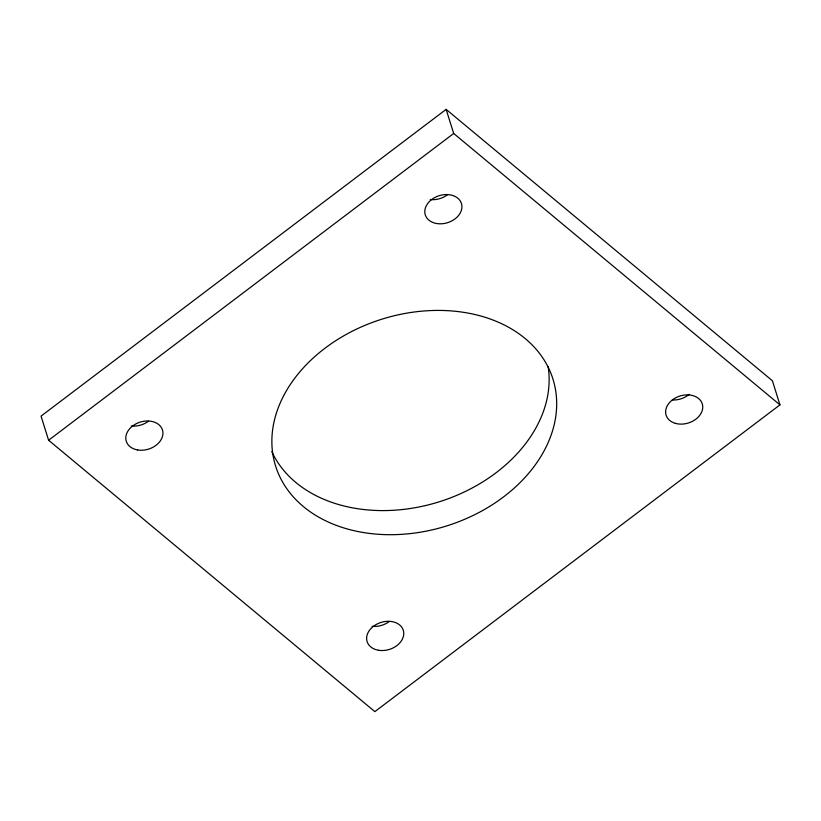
<?xml version="1.0" encoding="UTF-8"?>
<svg xmlns="http://www.w3.org/2000/svg" width="821" height="821" viewBox="0 0 821 821"><rect width="100%" height="100%" fill="white"/><g stroke="black" fill="none" stroke-linecap="round" stroke-linejoin="round"><path stroke-width="1.23" d="M446.131 109.367L41.05 416.124L48.603 440.241L374.869 711.633L779.95 404.876L772.397 380.759L446.131 109.367L453.685 133.474L779.95 404.876M48.603 440.241L453.685 133.474M548.11 366.484A145.338 108.341 -17.4 0 1 438.219 502.113A145.338 108.341 -17.4 0 1 271.782 451.601M689.25 394.296A18.955 14.131 -17.4 0 1 672.307 399.991M447.455 194.772A18.955 14.131 -17.4 0 1 430.245 199.565M148.478 421.194A18.955 14.131 -17.4 0 1 131.257 425.986M389.287 621.507A18.955 14.131 -17.4 0 1 372.077 626.31M362.892 532.449A145.338 108.341 -17.4 0 0 554.996 386.968A145.338 108.341 -17.4 0 0 324.942 348.248A145.338 108.341 -17.4 0 0 362.892 532.449M675.334 423.349A18.955 14.131 -17.4 0 0 702.745 406.662A18.955 14.131 -17.4 0 0 674.452 398.503A18.955 14.131 -17.4 0 0 675.334 423.349M436.659 223.528A18.955 14.131 -17.4 0 0 461.72 204.542A18.955 14.131 -17.4 0 0 431.713 199.493A18.955 14.131 -17.4 0 0 436.659 223.528M137.671 449.949A18.955 14.131 -17.4 0 0 162.732 430.963A18.955 14.131 -17.4 0 0 132.725 425.914A18.955 14.131 -17.4 0 0 137.671 449.949M378.491 650.263A18.955 14.131 -17.4 0 0 403.552 631.287A18.955 14.131 -17.4 0 0 373.545 626.228A18.955 14.131 -17.4 0 0 378.491 650.263"/></g></svg>
